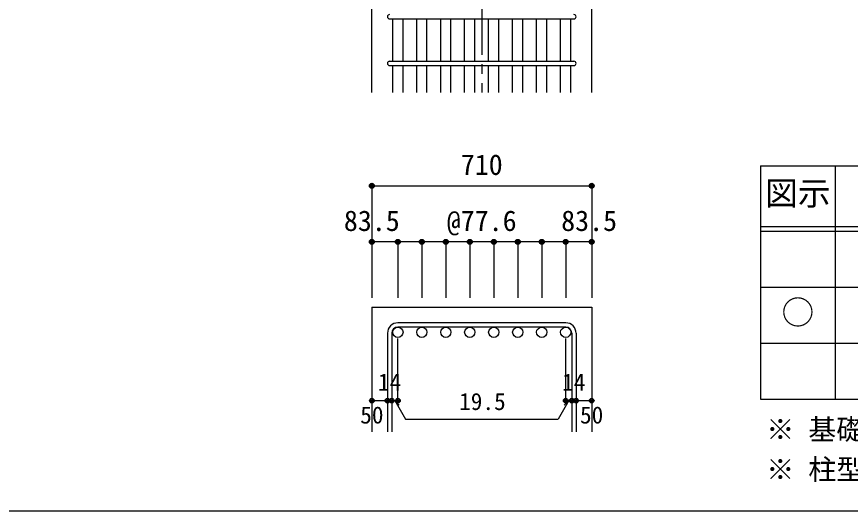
# Model space of a CAD drawing. Units: millimetres at full size, sheet at 1:30; details may follow other scales. Extents: x -5973 to 5954, y -4195 to 4201.
# Drawn here: x -942 to 1736, y -4195 to -2607 of the extents above; entities that cross this region are included whole.
import ezdxf
from ezdxf.enums import TextEntityAlignment as Align

# ---------------------------------------------------------------- set-up
doc = ezdxf.new("R2010")
doc.units = ezdxf.units.MM
doc.header["$LTSCALE"] = 30
doc.header["$PDMODE"] = 32
doc.header["$PDSIZE"] = 15
doc.linetypes.add('CHAIN1', pattern=[8, 5, -1, 1, -1])
for name, color, linetype in [('0-1_躯体線', 2, 'Continuous'), ('0-5_基礎梁筋', 7, 'Continuous'), ('0-6_スタラップ筋', 7, 'Continuous'), ('0-D_寸法', 4, 'Continuous'), ('6-7_文字', 7, 'Continuous'), ('6-E_枠', 7, 'Continuous'), ('F-0_枠', 6, 'Continuous')]:
    doc.layers.add(name, color=color, linetype=linetype)
doc.styles.add('ＭＳ ゴシック', font='')
doc.styles.get('ＭＳ ゴシック').set_extended_font_data('MS Gothic')

msp = doc.modelspace()

# ---------------------------------------------------------------- linework, layer by layer
at = {"layer": '0-1_躯体線'}
for p, q in [((199.44, -2849.89), (199.44, -2449.89)), ((199.44, -3539.89), (199.44, -3939.89)), ((199.44, -3539.89), (905.44, -3539.89)), ((905.44, -3539.89), (905.44, -3939.89))]:
    msp.add_line(p, q, dxfattribs=at)
msp.add_lwpolyline([(905.44, -2849.89), (905.44, -2449.89), (1327.44, -2449.89)], dxfattribs=at)
at = {"layer": '0-5_基礎梁筋'}
for p, q in [((266.44, -2749.89), (266.44, -2613.89)), ((299.44, -2749.89), (299.44, -2613.89)), ((343.44, -2749.89), (343.44, -2613.89)), ((376.44, -2749.89), (376.44, -2613.89)), ((420.44, -2749.89), (420.44, -2613.89)), ((453.44, -2749.89), (453.44, -2613.89)), ((497.44, -2749.89), (497.44, -2613.89)), ((530.44, -2749.89), (530.44, -2613.89)), ((574.44, -2749.89), (574.44, -2613.89)), ((607.44, -2749.89), (607.44, -2613.89)), ((651.44, -2749.89), (651.44, -2613.89)), ((684.44, -2749.89), (684.44, -2613.89)), ((728.44, -2749.89), (728.44, -2613.89)), ((761.44, -2749.89), (761.44, -2613.89)), ((805.44, -2749.89), (805.44, -2613.89)), ((838.44, -2749.89), (838.44, -2613.89)), ((266.44, -2849.89), (266.44, -2763.89)), ((299.44, -2849.89), (299.44, -2763.89)), ((343.44, -2849.89), (343.44, -2763.89)), ((376.44, -2849.89), (376.44, -2763.89)), ((420.44, -2849.89), (420.44, -2763.89)), ((453.44, -2849.89), (453.44, -2763.89)), ((497.44, -2849.89), (497.44, -2763.89)), ((530.44, -2849.89), (530.44, -2763.89)), ((574.44, -2849.89), (574.44, -2763.89)), ((607.44, -2849.89), (607.44, -2763.89)), ((651.44, -2849.89), (651.44, -2763.89)), ((684.44, -2849.89), (684.44, -2763.89)), ((728.44, -2849.89), (728.44, -2763.89)), ((761.44, -2849.89), (761.44, -2763.89)), ((805.44, -2849.89), (805.44, -2763.89)), ((838.44, -2849.89), (838.44, -2763.89))]:
    msp.add_line(p, q, dxfattribs=at)
at = {"layer": '0-5_基礎梁筋', "color": 3}
for centre in [(282.94, -3620.39), (359.94, -3620.39), (436.94, -3620.39), (513.94, -3620.39), (590.94, -3620.39), (667.94, -3620.39), (744.94, -3620.39), (821.94, -3620.39)]:
    msp.add_circle(centre, 16.5, dxfattribs=at)
at = {"layer": '0-6_スタラップ筋'}
for p, q in [((256.44, -2613.89), (848.44, -2613.89)), ((256.44, -2749.89), (848.44, -2749.89)), ((256.44, -2763.89), (848.44, -2763.89)), ((821.94, -3589.89), (282.94, -3589.89)), ((821.94, -3603.89), (282.94, -3603.89)), ((249.44, -3623.39), (249.44, -3939.89)), ((263.44, -3623.39), (263.44, -3939.89)), ((841.44, -3623.39), (841.44, -3939.89)), ((855.44, -3623.39), (855.44, -3939.89))]:
    msp.add_line(p, q, dxfattribs=at)
for centre, radius, start, end in [((256.44, -2606.89), 7, 90, 270), ((848.44, -2606.89), 7, 270, 90), ((256.44, -2756.89), 7, 90, 270), ((848.44, -2756.89), 7, 270, 90), ((282.94, -3623.39), 33.5, 90, 180), ((282.94, -3623.39), 19.5, 90, 180), ((821.94, -3623.39), 33.5, 0, 90), ((821.94, -3623.39), 19.5, 0, 90)]:
    msp.add_arc(centre, radius, start, end, dxfattribs=at)
at = {"layer": '0-D_寸法', "linetype": 'CHAIN1'}
msp.add_line((552.44, -899.89), (552.44, -2849.89), dxfattribs=at)
at = {"layer": '0-D_寸法'}
for p, q in [((199.44, -3149.89), (199.44, -3329.89)), ((199.44, -3149.89), (905.44, -3149.89)), ((905.44, -3149.89), (905.44, -3329.89)), ((282.94, -3329.89), (199.44, -3329.89)), ((199.44, -3329.89), (199.44, -3509.89)), ((552.44, -3329.89), (282.94, -3329.89)), ((282.94, -3329.89), (282.94, -3509.89)), ((359.94, -3329.89), (359.94, -3509.89)), ((436.94, -3329.89), (436.94, -3509.89)), ((513.94, -3329.89), (513.94, -3509.89)), ((821.94, -3329.89), (552.44, -3329.89)), ((590.94, -3329.89), (590.94, -3509.89)), ((667.94, -3329.89), (667.94, -3509.89)), ((744.94, -3329.89), (744.94, -3509.89)), ((905.44, -3329.89), (821.94, -3329.89)), ((821.94, -3329.89), (821.94, -3509.89)), ((905.44, -3329.89), (905.44, -3509.89)), ((282.94, -3839.89), (282.94, -3640.56)), ((821.94, -3839.89), (821.94, -3640.56)), ((199.44, -3839.89), (249.44, -3839.89)), ((249.44, -3839.89), (282.94, -3839.89)), ((273.19, -3839.89), (287.33, -3854.04)), ((273.19, -3839.89), (307.41, -3899.17)), ((831.69, -3839.89), (797.46, -3899.17)), ((831.69, -3839.89), (817.54, -3854.04)), ((821.94, -3839.89), (905.44, -3839.89)), ((841.44, -3839.89), (855.44, -3839.89)), ((307.41, -3899.17), (797.46, -3899.17))]:
    msp.add_line(p, q, dxfattribs=at)
msp.add_lwpolyline([(905.44, -3149.89), (905.44, -3329.89), (905.44, -3509.89)], dxfattribs=at)
for centre, radius in [((199.44, -3149.89), 8), ((199.44, -3149.89), 7.2), ((199.44, -3149.89), 6.4), ((199.44, -3149.89), 5.6), ((199.44, -3149.89), 4.8), ((199.44, -3149.89), 4), ((199.44, -3149.89), 3.2), ((199.44, -3149.89), 2.4), ((199.44, -3149.89), 1.6), ((199.44, -3149.89), 0.8), ((905.44, -3149.89), 8), ((905.44, -3149.89), 7.2), ((905.44, -3149.89), 6.4), ((905.44, -3149.89), 5.6), ((905.44, -3149.89), 4.8), ((905.44, -3149.89), 4), ((905.44, -3149.89), 3.2), ((905.44, -3149.89), 2.4), ((905.44, -3149.89), 1.6), ((905.44, -3149.89), 0.8), ((199.44, -3329.89), 8), ((199.44, -3329.89), 7.2), ((199.44, -3329.89), 6.4), ((199.44, -3329.89), 5.6), ((199.44, -3329.89), 4.8), ((199.44, -3329.89), 4), ((199.44, -3329.89), 3.2), ((199.44, -3329.89), 2.4), ((199.44, -3329.89), 1.6), ((199.44, -3329.89), 0.8), ((282.94, -3329.89), 8), ((282.94, -3329.89), 7.2), ((282.94, -3329.89), 6.4), ((282.94, -3329.89), 5.6), ((282.94, -3329.89), 4.8), ((282.94, -3329.89), 4), ((282.94, -3329.89), 3.2), ((282.94, -3329.89), 2.4), ((282.94, -3329.89), 1.6), ((282.94, -3329.89), 0.8), ((359.94, -3329.89), 8), ((359.94, -3329.89), 7.2), ((359.94, -3329.89), 6.4), ((359.94, -3329.89), 5.6), ((359.94, -3329.89), 4.8), ((359.94, -3329.89), 4), ((359.94, -3329.89), 3.2), ((359.94, -3329.89), 2.4), ((359.94, -3329.89), 1.6), ((359.94, -3329.89), 0.8), ((436.94, -3329.89), 8), ((436.94, -3329.89), 7.2), ((436.94, -3329.89), 6.4), ((436.94, -3329.89), 5.6), ((436.94, -3329.89), 4.8), ((436.94, -3329.89), 4), ((436.94, -3329.89), 3.2), ((436.94, -3329.89), 2.4), ((436.94, -3329.89), 1.6), ((436.94, -3329.89), 0.8), ((513.94, -3329.89), 8), ((513.94, -3329.89), 7.2), ((513.94, -3329.89), 6.4), ((513.94, -3329.89), 5.6), ((513.94, -3329.89), 4.8), ((513.94, -3329.89), 4), ((513.94, -3329.89), 3.2), ((513.94, -3329.89), 2.4), ((513.94, -3329.89), 1.6), ((513.94, -3329.89), 0.8), ((590.94, -3329.89), 8), ((590.94, -3329.89), 7.2), ((590.94, -3329.89), 6.4), ((590.94, -3329.89), 5.6), ((590.94, -3329.89), 4.8), ((590.94, -3329.89), 4), ((590.94, -3329.89), 3.2), ((590.94, -3329.89), 2.4), ((590.94, -3329.89), 1.6), ((590.94, -3329.89), 0.8), ((667.94, -3329.89), 8), ((667.94, -3329.89), 7.2), ((667.94, -3329.89), 6.4), ((667.94, -3329.89), 5.6), ((667.94, -3329.89), 4.8), ((667.94, -3329.89), 4), ((667.94, -3329.89), 3.2), ((667.94, -3329.89), 2.4), ((667.94, -3329.89), 1.6), ((667.94, -3329.89), 0.8), ((744.94, -3329.89), 8), ((744.94, -3329.89), 7.2), ((744.94, -3329.89), 6.4), ((744.94, -3329.89), 5.6), ((744.94, -3329.89), 4.8), ((744.94, -3329.89), 4), ((744.94, -3329.89), 3.2), ((744.94, -3329.89), 2.4), ((744.94, -3329.89), 1.6), ((744.94, -3329.89), 0.8), ((821.94, -3329.89), 8), ((821.94, -3329.89), 7.2), ((821.94, -3329.89), 6.4), ((821.94, -3329.89), 5.6), ((821.94, -3329.89), 4.8), ((821.94, -3329.89), 4), ((821.94, -3329.89), 3.2), ((821.94, -3329.89), 2.4), ((821.94, -3329.89), 1.6), ((821.94, -3329.89), 0.8), ((905.44, -3329.89), 8), ((905.44, -3329.89), 7.2), ((905.44, -3329.89), 6.4), ((905.44, -3329.89), 5.6), ((905.44, -3329.89), 4.8), ((905.44, -3329.89), 4), ((905.44, -3329.89), 3.2), ((905.44, -3329.89), 2.4), ((905.44, -3329.89), 1.6), ((905.44, -3329.89), 0.8), ((199.44, -3839.89), 4), ((199.44, -3839.89), 3.6), ((199.44, -3839.89), 3.2), ((199.44, -3839.89), 2.8), ((199.44, -3839.89), 2.4), ((199.44, -3839.89), 2), ((199.44, -3839.89), 1.6), ((199.44, -3839.89), 1.2), ((199.44, -3839.89), 0.8), ((199.44, -3839.89), 0.4), ((249.44, -3839.89), 4), ((249.44, -3839.89), 3.6), ((249.44, -3839.89), 3.2), ((249.44, -3839.89), 2.8), ((249.44, -3839.89), 2.4), ((249.44, -3839.89), 2), ((249.44, -3839.89), 1.6), ((249.44, -3839.89), 1.2), ((249.44, -3839.89), 0.8), ((249.44, -3839.89), 0.4), ((263.44, -3839.89), 4), ((263.44, -3839.89), 3.6), ((263.44, -3839.89), 3.2), ((263.44, -3839.89), 2.8), ((263.44, -3839.89), 2.4), ((263.44, -3839.89), 2), ((263.44, -3839.89), 1.6), ((263.44, -3839.89), 1.2), ((263.44, -3839.89), 0.8), ((263.44, -3839.89), 0.4), ((282.94, -3839.89), 4), ((282.94, -3839.89), 3.6), ((282.94, -3839.89), 3.2), ((282.94, -3839.89), 2.8), ((282.94, -3839.89), 2.4), ((282.94, -3839.89), 2), ((282.94, -3839.89), 1.6), ((282.94, -3839.89), 1.2), ((282.94, -3839.89), 0.8), ((282.94, -3839.89), 0.4), ((821.94, -3839.89), 4), ((821.94, -3839.89), 3.6), ((821.94, -3839.89), 3.2), ((821.94, -3839.89), 2.8), ((821.94, -3839.89), 2.4), ((821.94, -3839.89), 2), ((821.94, -3839.89), 1.6), ((821.94, -3839.89), 1.2), ((821.94, -3839.89), 0.8), ((821.94, -3839.89), 0.4), ((841.44, -3839.89), 4), ((841.44, -3839.89), 3.6), ((841.44, -3839.89), 3.2), ((841.44, -3839.89), 2.8), ((841.44, -3839.89), 2.4), ((841.44, -3839.89), 2), ((841.44, -3839.89), 1.6), ((841.44, -3839.89), 1.2), ((841.44, -3839.89), 0.8), ((841.44, -3839.89), 0.4), ((855.44, -3839.89), 4), ((855.44, -3839.89), 3.6), ((855.44, -3839.89), 3.2), ((855.44, -3839.89), 2.8), ((855.44, -3839.89), 2.4), ((855.44, -3839.89), 2), ((855.44, -3839.89), 1.6), ((855.44, -3839.89), 1.2), ((855.44, -3839.89), 0.8), ((855.44, -3839.89), 0.4), ((905.44, -3839.89), 4), ((905.44, -3839.89), 3.6), ((905.44, -3839.89), 3.2), ((905.44, -3839.89), 2.8), ((905.44, -3839.89), 2.4), ((905.44, -3839.89), 2), ((905.44, -3839.89), 1.6), ((905.44, -3839.89), 1.2), ((905.44, -3839.89), 0.8), ((905.44, -3839.89), 0.4)]:
    msp.add_circle(centre, radius, dxfattribs=at)
at = {"layer": '0-D_寸法', "color": 7}
for p in [(199.44, -3149.89), (905.44, -3149.89), (199.44, -3329.89), (282.94, -3329.89), (359.94, -3329.89), (436.94, -3329.89), (513.94, -3329.89), (590.94, -3329.89), (667.94, -3329.89), (744.94, -3329.89), (821.94, -3329.89), (905.44, -3329.89), (199.44, -3839.89), (249.44, -3839.89), (263.44, -3839.89), (282.94, -3839.89), (821.94, -3839.89), (841.44, -3839.89), (855.44, -3839.89), (905.44, -3839.89)]:
    msp.add_point(p, dxfattribs=at)
at = {"layer": '6-E_枠', "color": 3}
for p, q in [((1447.71, -3085.43), (1447.71, -3835.43)), ((1447.71, -3085.43), (3610.24, -3085.43)), ((1447.71, -3835.43), (3610.24, -3835.43))]:
    msp.add_line(p, q, dxfattribs=at)
at = {"layer": '6-E_枠'}
for p, q in [((1687.71, -3085.43), (1687.71, -3835.43)), ((1447.71, -3280.43), (3610.24, -3280.43)), ((1447.71, -3295.43), (3610.24, -3295.43)), ((1447.71, -3475.43), (3610.24, -3475.43)), ((1447.71, -3655.43), (3610.24, -3655.43))]:
    msp.add_line(p, q, dxfattribs=at)
at = {"layer": 'F-0_枠'}
msp.add_line((5954.1, -4195.24), (-5972.88, -4195.24), dxfattribs=at)

# ---------------------------------------------------------------- texts
at = {"layer": '0-D_寸法', "style": 'ＭＳ ゴシック'}
for s, height, p in [('710', 65.98, (484.94, -3134.89)), ('83.5', 65.98, (109.44, -3314.89)), ('@77.6', 65.98, (439.94, -3314.89)), ('83.5', 65.98, (807.44, -3314.89)), ('14', 54.99, (218.9, -3824.44)), ('14', 54.99, (810.48, -3824.44)), ('19.5', 54.99, (479.67, -3886.53)), ('50', 54.99, (161.94, -3929.89)), ('50', 54.99, (867.94, -3929.89))]:
    msp.add_text(s, height=height, dxfattribs=at).set_placement(p, align=Align.BOTTOM_LEFT)
at = {"layer": '6-7_文字', "color": 2, "style": 'ＭＳ ゴシック'}
for s, p in [('図示', (1462.71, -3235.43)), ('○', (1515.21, -3617.93))]:
    msp.add_text(s, height=76.98, dxfattribs=at).set_placement(p, align=Align.BOTTOM_LEFT)
at = {"layer": '6-7_文字', "style": 'ＭＳ ゴシック'}
for s, p in [('※ 基礎梁スターラップ     D13 @300', (1466.27, -3985.01)), ('※ 柱型立上り筋●は引張側領域時', (1466.27, -4113.51))]:
    msp.add_text(s, height=65.98, dxfattribs=at).set_placement(p, align=Align.BOTTOM_LEFT)

doc.saveas('drawing.dxf')
